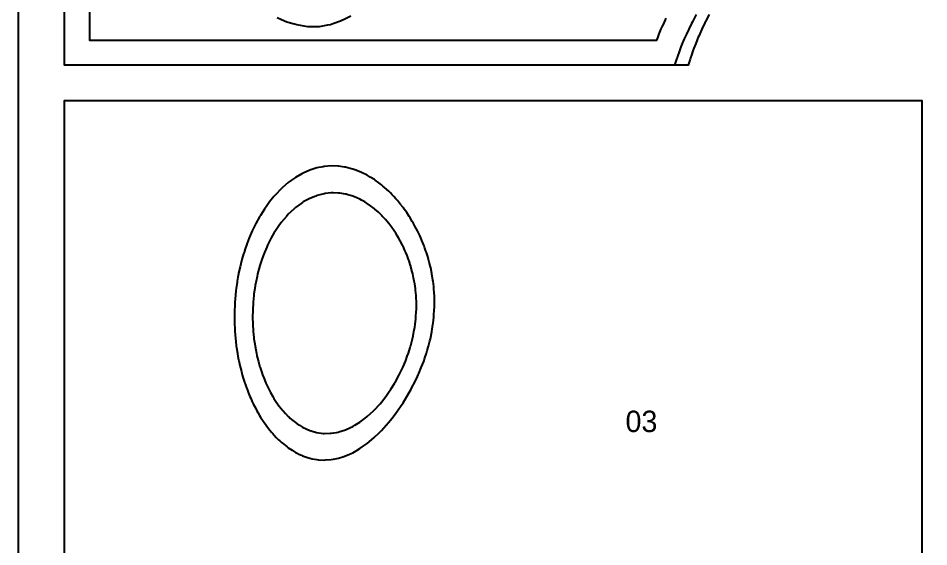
# Model space of a CAD drawing. Header units: millimetres. Extents: x 0 to 500, y 0 to 700.
# Drawn here: x 0 to 255.1, y 258.1 to 406.2 of the extents above; entities that cross this region are included whole.
import ezdxf
from ezdxf.enums import TextEntityAlignment as Align

# ---------------------------------------------------------------- set-up
doc = ezdxf.new("R2010")
doc.units = ezdxf.units.MM
for name, color, linetype in [('CORTE', 1, 'Continuous'), ('GRABADO', 5, 'Continuous'), ('HOJA', 8, 'Continuous')]:
    doc.layers.add(name, color=color, linetype=linetype)

msp = doc.modelspace()

# ---------------------------------------------------------------- linework, layer by layer
at = {"layer": 'CORTE'}
for points in [[(193.56, 407.2), (192.64, 405.43), (192.5, 405.18), (192.38, 404.92), (191.52, 403.16), (190.62, 401.15), (190.61, 401.14), (190.61, 401.12), (189.78, 399.11), (189.27, 397.76), (189.02, 397.09), (188.61, 395.86), (188.34, 395.07), (188.23, 394.69), (187.71, 393), (13, 393), (13, 573.15)], [(20, 467.77), (20, 400), (20, 400), (178.86, 400), (179.14, 400.73), (179.55, 401.78), (180.15, 403.17), (180.49, 403.97), (180.81, 404.65), (181.53, 406.21)], [(93.19, 406.75), (91.72, 406.03), (90.31, 405.33), (88.42, 404.72), (87.45, 404.37), (86.66, 404.23), (84.29, 403.81), (83.15, 403.81), (81.12, 403.8), (80.08, 403.96), (78.03, 404.29), (77.36, 404.5), (76.9, 404.65), (75.97, 404.92), (75.28, 405.12), (73.73, 405.78), (72.53, 406.3)], [(13, 203), (13, 383.15), (253.15, 383.15), (253.15, 203)]]:
    msp.add_lwpolyline(points, dxfattribs=at)
msp.add_lwpolyline([(85.68, 289.83), (87.45, 289.87), (87.69, 289.87), (89.13, 290.12), (89.7, 290.21), (89.83, 290.25), (91.7, 290.85), (93.05, 291.47), (93.71, 291.77), (94.3, 292.13), (95.72, 293.01), (97.23, 294.15), (97.73, 294.54), (99.49, 296.16), (99.74, 296.4), (101.36, 298.18), (101.76, 298.64), (102.96, 300.2), (103.77, 301.31), (104.37, 302.22), (105.38, 303.83), (105.63, 304.24), (105.78, 304.5), (106.72, 306.26), (107.62, 308.1), (107.71, 308.28), (107.8, 308.47), (108.55, 310.29), (108.99, 311.49), (109.29, 312.31), (109.81, 313.92), (109.93, 314.33), (109.98, 314.5), (110.45, 316.35), (110.62, 317.17), (110.87, 318.37), (111.08, 319.64), (111.19, 320.39), (111.37, 321.95), (111.41, 322.41), (111.51, 324.12), (111.53, 324.43), (111.54, 326.17), (111.54, 326.44), (111.47, 328.11), (111.45, 328.46), (111.3, 329.96), (111.25, 330.48), (111.06, 331.74), (110.94, 332.5), (110.75, 333.45), (110.53, 334.52), (110.39, 335.1), (110.01, 336.54), (109.96, 336.69), (109.81, 337.19), (109.47, 338.22), (109.36, 338.56), (108.92, 339.68), (108.57, 340.57), (108.34, 341.11), (107.8, 342.32), (107.71, 342.5), (107.67, 342.59), (107.01, 343.82), (106.57, 344.61), (106.28, 345.11), (105.78, 345.93), (105.51, 346.35), (105.32, 346.63), (104.67, 347.53), (103.85, 348.65), (103.82, 348.69), (103.77, 348.75), (102.88, 349.77), (102.08, 350.66), (101.93, 350.83), (101.76, 351), (100.89, 351.81), (99.93, 352.68), (99.83, 352.77), (99.75, 352.84), (98.68, 353.62), (97.74, 354.3), (97.49, 354.45), (97.07, 354.7), (96.21, 355.18), (95.73, 355.45), (94.85, 355.83), (93.72, 356.31), (93.41, 356.4), (92.35, 356.71), (91.85, 356.85), (91.71, 356.89), (90.12, 357.13), (89.71, 357.19), (88.21, 357.22), (87.7, 357.23), (86.02, 357.04), (85.69, 357.01), (84.5, 356.71), (83.69, 356.5), (83.34, 356.36), (81.68, 355.69), (79.86, 354.7), (79.67, 354.58), (79.25, 354.28), (77.66, 353.11), (77.17, 352.68), (75.65, 351.24), (75.13, 350.67), (73.64, 348.9), (73.45, 348.65), (73.05, 348.05), (72.07, 346.63), (71.63, 345.92), (70.89, 344.61), (70.13, 343.11), (69.86, 342.59), (69.61, 342.05), (69, 340.58), (68.63, 339.59), (68.24, 338.56), (67.6, 336.58), (67.59, 336.54), (67.58, 336.52), (67.06, 334.52), (66.91, 333.83), (66.62, 332.5), (66.41, 331.3), (66.26, 330.48), (66.05, 328.92), (65.98, 328.46), (65.81, 326.66), (65.79, 326.44), (65.68, 324.51), (65.68, 324.42), (65.65, 322.46), (65.64, 322.4), (65.69, 320.49), (65.69, 320.38), (65.81, 318.59), (65.83, 318.36), (66, 316.75), (66.04, 316.34), (66.24, 314.98), (66.34, 314.32), (66.54, 313.26), (66.72, 312.3), (66.88, 311.59), (67.19, 310.28), (67.28, 309.96), (67.6, 308.79), (67.72, 308.38), (67.76, 308.27), (68.23, 306.88), (68.45, 306.25), (68.78, 305.41), (69.25, 304.23), (69.36, 303.97), (69.61, 303.4), (70, 302.6), (70.19, 302.21), (70.69, 301.27), (71.29, 300.19), (71.41, 299.98), (71.63, 299.63), (72.21, 298.76), (72.61, 298.17), (73.04, 297.58), (73.64, 296.79), (73.92, 296.45), (74.18, 296.16), (74.88, 295.39), (75.65, 294.58), (75.87, 294.37), (76.13, 294.14), (76.96, 293.44), (77.66, 292.87), (78.1, 292.57), (78.79, 292.13), (79.33, 291.79), (79.66, 291.59), (80.67, 291.12), (81.67, 290.67), (82.1, 290.54), (83.58, 290.11), (83.66, 290.09), (83.68, 290.09), (85.43, 289.86), (85.68, 289.83)], close=True, dxfattribs=at)
at = {"layer": 'GRABADO'}
for points in [[(189.93, 407.2), (189.13, 405.7), (188.85, 405.18), (188.6, 404.69), (187.83, 403.15), (187.16, 401.7), (186.89, 401.13), (186.59, 400.42), (186.03, 399.11), (185.66, 398.19), (185.24, 397.09), (184.57, 395.21), (184.53, 395.07), (184.5, 395), (183.86, 393), (13, 393), (13, 573.15)], [(20, 467.77), (20, 400), (178.86, 400), (178.86, 400), (179.14, 400.73), (179.55, 401.78), (180.15, 403.17), (180.49, 403.97), (180.81, 404.65), (181.53, 406.21)], [(93.19, 406.75), (91.72, 406.03), (90.31, 405.33), (88.42, 404.72), (87.45, 404.37), (86.66, 404.23), (84.29, 403.81), (83.15, 403.81), (81.12, 403.8), (80.08, 403.96), (78.03, 404.29), (77.36, 404.5), (76.9, 404.65), (75.97, 404.92), (75.28, 405.12), (73.73, 405.78), (72.53, 406.3)], [(13, 203), (13, 383.15), (253.15, 383.15), (253.15, 383.15), (253.15, 203)]]:
    msp.add_lwpolyline(points, dxfattribs=at)
msp.add_lwpolyline([(87.69, 282.51), (88.28, 282.62), (89.69, 282.91), (90.98, 283.31), (91.7, 283.55), (92.8, 284.04), (93.71, 284.45), (94.68, 285.01), (95.72, 285.62), (96.36, 286.06), (97.74, 287.04), (98.99, 288.08), (99.75, 288.72), (101.17, 290.09), (101.76, 290.68), (103.05, 292.11), (103.77, 292.93), (104.73, 294.13), (105.79, 295.5), (106.26, 296.15), (107.3, 297.67), (107.64, 298.17), (107.8, 298.41), (108.89, 300.19), (109.82, 301.79), (110.05, 302.21), (110.3, 302.7), (111.09, 304.23), (111.83, 305.77), (112.05, 306.25), (112.22, 306.64), (112.91, 308.27), (113.59, 310.04), (113.69, 310.29), (113.84, 310.75), (114.36, 312.31), (114.58, 313.05), (114.95, 314.33), (115.32, 315.81), (115.46, 316.35), (115.86, 318.29), (115.87, 318.37), (115.88, 318.39), (116.19, 320.39), (116.24, 320.77), (116.42, 322.41), (116.46, 323.02), (116.56, 324.43), (116.58, 325.15), (116.61, 326.45), (116.6, 327.19), (116.57, 328.47), (116.53, 329.14), (116.43, 330.48), (116.38, 331.01), (116.21, 332.5), (116.16, 332.81), (115.89, 334.52), (115.89, 334.55), (115.86, 334.7), (115.54, 336.22), (115.47, 336.54), (115.14, 337.84), (114.95, 338.56), (114.7, 339.41), (114.34, 340.58), (114.21, 340.95), (113.84, 341.99), (113.68, 342.43), (113.62, 342.6), (113.1, 343.87), (112.78, 344.62), (112.48, 345.27), (111.84, 346.64), (111.84, 346.64), (111.83, 346.65), (111.13, 347.96), (110.75, 348.66), (110.4, 349.24), (109.82, 350.23), (109.65, 350.5), (109.53, 350.67), (108.83, 351.71), (108.15, 352.69), (108, 352.89), (107.81, 353.16), (107.12, 354.02), (106.56, 354.71), (106.21, 355.13), (105.79, 355.62), (105.26, 356.19), (104.75, 356.73), (104.27, 357.22), (103.78, 357.7), (103.23, 358.2), (102.61, 358.75), (102.16, 359.14), (101.77, 359.47), (101.03, 360.02), (100.02, 360.77), (99.87, 360.88), (99.76, 360.96), (98.62, 361.65), (97.74, 362.18), (97.34, 362.38), (96.52, 362.78), (95.99, 363.04), (95.73, 363.16), (94.54, 363.6), (93.72, 363.9), (93.01, 364.08), (91.72, 364.42), (91.39, 364.47), (89.71, 364.71), (89.63, 364.71), (87.7, 364.78), (87.68, 364.78), (85.69, 364.62), (85.47, 364.57), (83.68, 364.22), (82.84, 363.95), (81.67, 363.59), (79.82, 362.78), (79.66, 362.71), (79.49, 362.61), (77.65, 361.55), (76.54, 360.77), (75.64, 360.11), (74.07, 358.75), (73.63, 358.35), (72.08, 356.73), (71.62, 356.22), (70.41, 354.71), (69.61, 353.64), (68.96, 352.7), (67.83, 350.91), (67.68, 350.68), (67.59, 350.53), (66.58, 348.66), (65.58, 346.65), (65.57, 346.64), (65.57, 346.63), (64.71, 344.62), (64.17, 343.2), (63.93, 342.6), (63.57, 341.54), (63.25, 340.58), (63.13, 340.14), (62.66, 338.56), (62.36, 337.35), (62.15, 336.54), (61.75, 334.72), (61.71, 334.52), (61.55, 333.67), (61.35, 332.5), (61.31, 332.26), (61.06, 330.48), (61, 329.92), (60.83, 328.46), (60.77, 327.68), (60.68, 326.44), (60.64, 325.52), (60.58, 324.42), (60.57, 323.44), (60.56, 322.4), (60.58, 321.42), (60.6, 320.38), (60.64, 319.47), (60.7, 318.36), (60.76, 317.57), (60.87, 316.34), (60.94, 315.73), (61.1, 314.32), (61.16, 313.93), (61.41, 312.3), (61.43, 312.18), (61.55, 311.51), (61.75, 310.48), (61.79, 310.28), (62.12, 308.83), (62.25, 308.26), (62.52, 307.21), (62.78, 306.24), (62.96, 305.63), (63.39, 304.22), (63.43, 304.09), (63.57, 303.7), (63.96, 302.6), (64.11, 302.2), (64.52, 301.14), (64.92, 300.18), (65.12, 299.72), (65.58, 298.69), (65.75, 298.33), (65.83, 298.16), (66.43, 297), (66.88, 296.14), (67.14, 295.69), (67.59, 294.89), (67.88, 294.42), (68.07, 294.13), (68.68, 293.2), (69.43, 292.11), (69.5, 292.01), (69.61, 291.87), (70.39, 290.88), (71.04, 290.09), (71.31, 289.78), (71.62, 289.42), (72.28, 288.74), (72.95, 288.07), (73.29, 287.73), (73.63, 287.42), (74.37, 286.8), (75.31, 286.06), (75.5, 285.91), (75.64, 285.8), (76.71, 285.11), (77.65, 284.53), (77.97, 284.37), (78.65, 284.04), (79.34, 283.72), (79.66, 283.57), (80.8, 283.18), (81.67, 282.9), (82.38, 282.75), (83.67, 282.5), (84.11, 282.47), (85.68, 282.38), (86.05, 282.4), (87.69, 282.51)], close=True, dxfattribs=at)
at = {"layer": 'HOJA'}
msp.add_lwpolyline([(0, 0), (500, 0), (500, 700), (0, 700)], close=True, dxfattribs=at)

# ---------------------------------------------------------------- texts
at = {"layer": 'GRABADO'}
msp.add_text('03', height=6, dxfattribs=at).set_placement((174.58, 293.22), align=Align.MIDDLE_CENTER)

doc.saveas('drawing.dxf')
